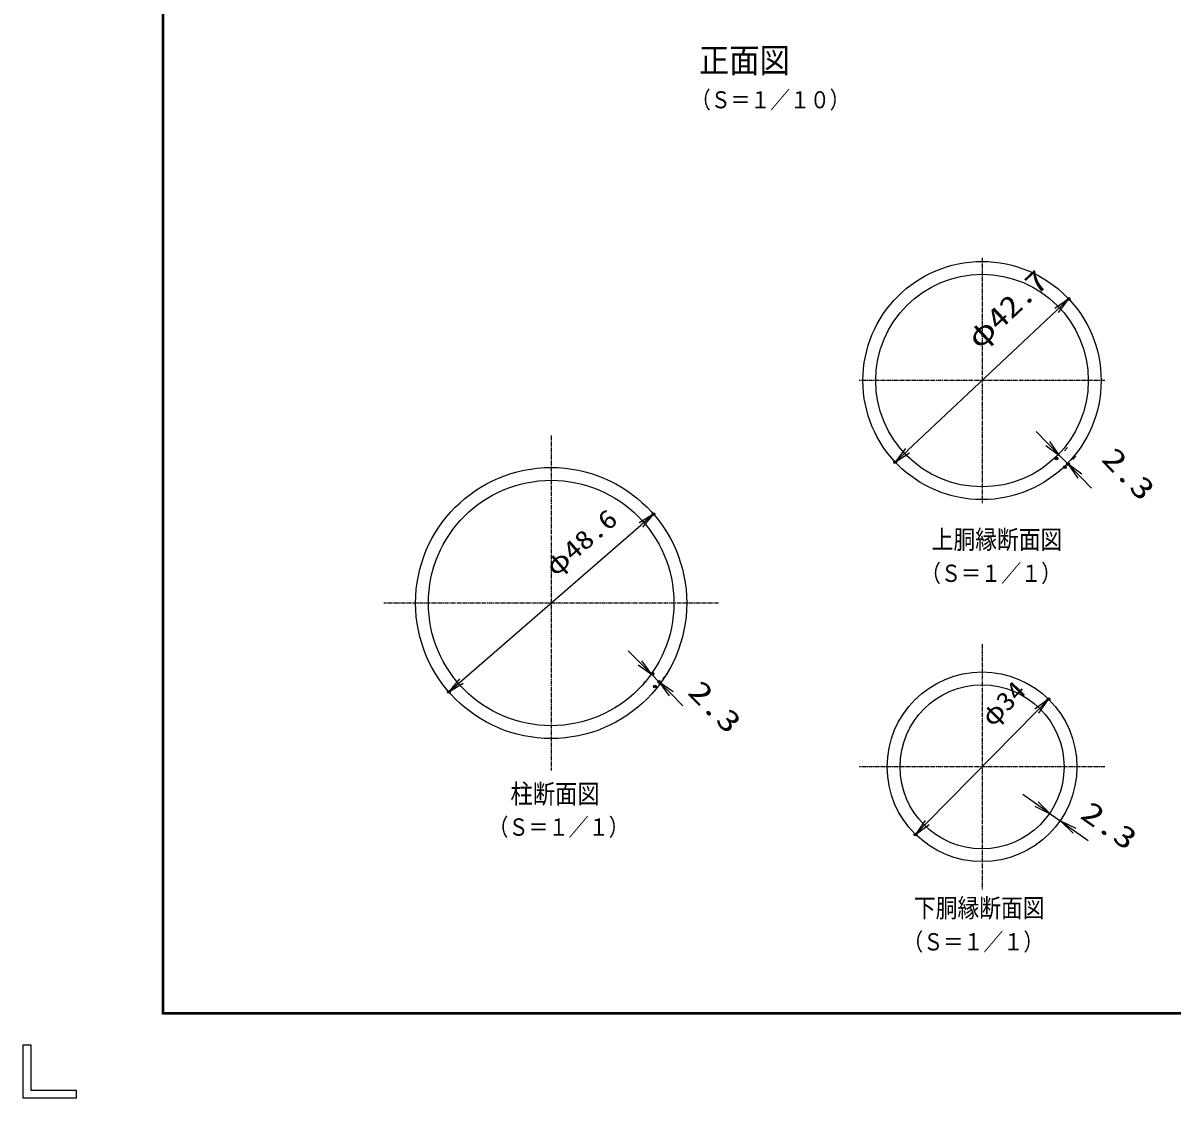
# Model space of a CAD drawing. Units: millimetres, scale not verified. Extents: x -2950 to 2950, y -2100 to 2100.
# Drawn here: x -2950 to -888, y -2100 to -173 of the extents above; entities that cross this region are included whole.
import ezdxf
from ezdxf.enums import TextEntityAlignment as Align

# ---------------------------------------------------------------- set-up
doc = ezdxf.new("R2010")
doc.units = ezdxf.units.MM
doc.header["$LTSCALE"] = 10
doc.header["$PDMODE"] = 32
doc.header["$PDSIZE"] = 5
doc.linetypes.add('USER1', pattern=[1.125, 0.75, -0.125, 0.125, -0.125])
for name, color, linetype, lineweight in [('0-1_1', 7, 'Continuous', 25), ('0-2_0', 7, 'Continuous', 25), ('0-4_EXTCNT-L', 2, 'Continuous', 25), ('0-6_WAKU', 7, 'Continuous', 25), ('0-A_DIMENS-D', 2, 'Continuous', 25)]:
    doc.layers.add(name, color=color, linetype=linetype, lineweight=lineweight)
doc.layers.add('0-5_DEFPOINTS', color=7, linetype='Continuous')
doc.styles.add('ＭＳ ゴシック', font='')
doc.styles.get('ＭＳ ゴシック').set_extended_font_data('MS Gothic')

# ---------------------------------------------------------------- blocks, each defined once
blk = doc.blocks.new('DARROWS')
at = {"layer": '0-2_0', "color": 2}
blk.add_line((0, 0), (-9.991, 0), dxfattribs=at)
blk.add_lwpolyline([(-10, -1.667), (0, 0), (-10, 1.667)], dxfattribs=at)

msp = doc.modelspace()

# ---------------------------------------------------------------- linework, layer by layer
at = {"layer": '0-1_1', "color": 4, "linetype": 'USER1'}
for p, q in [((-1230.8, -593.88), (-1230.8, -1033.88)), ((-1010.8, -813.88), (-1450.8, -813.88)), ((-2003.19, -912.65), (-2003.19, -1512.65)), ((-1703.19, -1212.65), (-2303.19, -1212.65)), ((-1230.8, -1286.31), (-1230.8, -1726.31)), ((-1010.8, -1506.31), (-1450.8, -1506.31))]:
    msp.add_line(p, q, dxfattribs=at)
at = {"layer": '0-1_1', "color": 2}
for p, q in [((-1364.52, -939.54), (-1097.08, -688.21)), ((-1112.89, -926.67), (-1133.88, -905.24)), ((-1091.9, -948.1), (-1076.67, -963.65)), ((-1055.68, -985.08), (-1034.68, -1006.51))]:
    msp.add_line(p, q, dxfattribs=at)
at = {"layer": '0-1_1', "color": 1}
for p, q in [((-1083.23, -939.61), (-1077.61, -934.11)), ((-1068, -955.16), (-1062.38, -949.66))]:
    msp.add_line(p, q, dxfattribs=at)
at = {"layer": '0-1_1'}
for centre, radius in [((-1230.8, -813.88), 213.5), ((-1230.8, -813.88), 190.5), ((-2003.19, -1212.65), 243), ((-2003.19, -1212.65), 220), ((-1230.8, -1506.31), 170), ((-1230.8, -1506.31), 147)]:
    msp.add_circle(centre, radius, dxfattribs=at)
at = {"layer": '0-2_0', "color": 2}
for p, q in [((-1133.06, -1573.04), (-1157.6, -1555.8)), ((-1108.51, -1590.29), (-1089.41, -1603.71)), ((-1064.86, -1620.95), (-1040.32, -1638.2))]:
    msp.add_line(p, q, dxfattribs=at)
at = {"layer": '0-4_EXTCNT-L'}
for p, q in [((-1843.94, -1319.71), (-1865.15, -1298.5)), ((-1822.73, -1340.92), (-1809.37, -1354.28)), ((-1788.15, -1375.5), (-1766.94, -1396.71))]:
    msp.add_line(p, q, dxfattribs=at)
at = {"layer": '0-4_EXTCNT-L', "color": 1}
for p, q in [((-1835.64, -1353.83), (-1836.87, -1355.07)), ((-1803.27, -1348.19), (-1795.23, -1340.14))]:
    msp.add_line(p, q, dxfattribs=at)
at = {"layer": '0-5_DEFPOINTS'}
for p in [(-1075.22, -667.67), (-1386.38, -960.09), (-1097.51, -953.6), (-1082.28, -969.15), (-1076.67, -963.65), (-1819.74, -1053.28), (-1821.49, -1339.69), (-1817.41, -1362.33), (-1809.37, -1354.28), (-2186.63, -1372.02), (-1111.65, -1385.06), (-1349.96, -1627.56)]:
    msp.add_point(p, dxfattribs=at)
at = {"layer": '0-6_WAKU'}
for p, q in [((-2698.64, -1948.67), (-2698.64, 1948.67)), ((-2935.64, -2004.5), (-2935.64, -2085.68)), ((-2854.47, -2100), (-2949.97, -2100))]:
    msp.add_line(p, q, dxfattribs=at)
msp.add_lwpolyline([(-2699.97, 1950), (2800.03, 1950), (2800.03, -1950), (-2699.97, -1950)], close=True, dxfattribs=at)
for points in [[(2798.7, 1948.67), (2798.7, -1948.67), (-2698.64, -1948.67)], [(2797.36, 1947.33), (2797.36, -1947.33), (-2697.3, -1947.33)], [(-2697.3, -1947.33), (-2697.3, 1947.33), (2797.36, 1947.33)], [(-2949.97, -2100), (-2949.97, -2004.5), (-2935.64, -2004.5)], [(-2935.64, -2085.68), (-2854.47, -2085.68), (-2854.47, -2100)]]:
    msp.add_lwpolyline(points, dxfattribs=at)
at = {"layer": '0-A_DIMENS-D'}
for p, q in [((-2163.98, -1352.34), (-1842.39, -1072.96)), ((-1328.93, -1606.16), (-1132.67, -1406.46))]:
    msp.add_line(p, q, dxfattribs=at)

# ---------------------------------------------------------------- block references
at = {"layer": '0-1_1', "xscale": 3, "yscale": 3}
for p, rotation in [((-1075.22, -667.67), 43.22218), ((-1091.9, -948.1), 314.40761), ((-1386.38, -960.09), 223.22218), ((-1076.67, -963.65), 134.40761)]:
    msp.add_blockref('DARROWS', p, dxfattribs=dict(at, rotation=rotation))
at = {"layer": '0-2_0', "xscale": 3, "yscale": 3}
for p, rotation in [((-1108.51, -1590.29), 324.91053), ((-1089.41, -1603.71), 144.91053)]:
    msp.add_blockref('DARROWS', p, dxfattribs=dict(at, rotation=rotation))
at = {"layer": '0-4_EXTCNT-L', "xscale": 3, "yscale": 3}
for p, rotation in [((-1822.73, -1340.92), 315), ((-1809.37, -1354.28), 135)]:
    msp.add_blockref('DARROWS', p, dxfattribs=dict(at, rotation=rotation))
at = {"layer": '0-A_DIMENS-D', "xscale": 3, "yscale": 3}
for p, rotation in [((-1819.74, -1053.28), 40.98273), ((-2186.63, -1372.02), 220.98273), ((-1111.65, -1385.06), 45.49922), ((-1349.96, -1627.56), 225.49922)]:
    msp.add_blockref('DARROWS', p, dxfattribs=dict(at, rotation=rotation))

# ---------------------------------------------------------------- texts
at = {"layer": '0-1_1', "color": 4, "style": 'ＭＳ ゴシック'}
for s, height, width, p in [('正面図', 44.18, 0.9, (-1738.1, -275.15)), ('（Ｓ＝１／１０）', 30.65, 0.85, (-1752.6, -335.04)), ('上胴縁断面図', 33.65, 0.85, (-1321.08, -1125.71)), ('（Ｓ＝１／１）', 31.01, 0.85, (-1340.48, -1184.16)), ('柱断面図', 34.46, 0.85, (-2076.19, -1582.28)), ('（Ｓ＝１／１）', 31.01, 0.85, (-2115.69, -1639.11)), ('下胴縁断面図', 33.65, 0.85, (-1352.91, -1786.33)), ('（Ｓ＝１／１）', 31.01, 0.85, (-1372.3, -1844.77))]:
    msp.add_text(s, height=height, dxfattribs=dict(at, width=width)).set_placement(p, align=Align.BOTTOM_LEFT)
at = {"layer": '0-1_1', "color": 3, "style": 'ＭＳ ゴシック'}
for s, height, rotation, width, p in [('φ42.7', 38.48, 43.222, 1.2, (-1227.75, -767.76)), ('2.3', 38.49, 314.408, 1.35, (-1027.01, -964.74))]:
    msp.add_text(s, height=height, rotation=rotation, dxfattribs=dict(at, width=width)).set_placement(p, align=Align.BOTTOM_LEFT)
at = {"layer": '0-2_0', "color": 3, "style": 'ＭＳ ゴシック', "width": 1.35}
msp.add_text('2.3', height=38.49, rotation=324.911, dxfattribs=at).set_placement((-1063.86, -1606.11), align=Align.BOTTOM_LEFT)
at = {"layer": '0-4_EXTCNT-L', "color": 3, "style": 'ＭＳ ゴシック', "width": 1.35}
msp.add_text('2.3', height=38.49, rotation=315, dxfattribs=at).set_placement((-1768.73, -1382.93), align=Align.BOTTOM_LEFT)
at = {"layer": '0-A_DIMENS-D', "color": 3, "style": 'ＭＳ ゴシック'}
for s, rotation, width, p in [('φ48.6', 40.983, 1.2, (-1989.1, -1174.04)), ('φ34', 45.499, 1.1, (-1204.77, -1443.34))]:
    msp.add_text(s, height=33.67, rotation=rotation, dxfattribs=dict(at, width=width)).set_placement(p, align=Align.BOTTOM_LEFT)

doc.saveas('drawing.dxf')
